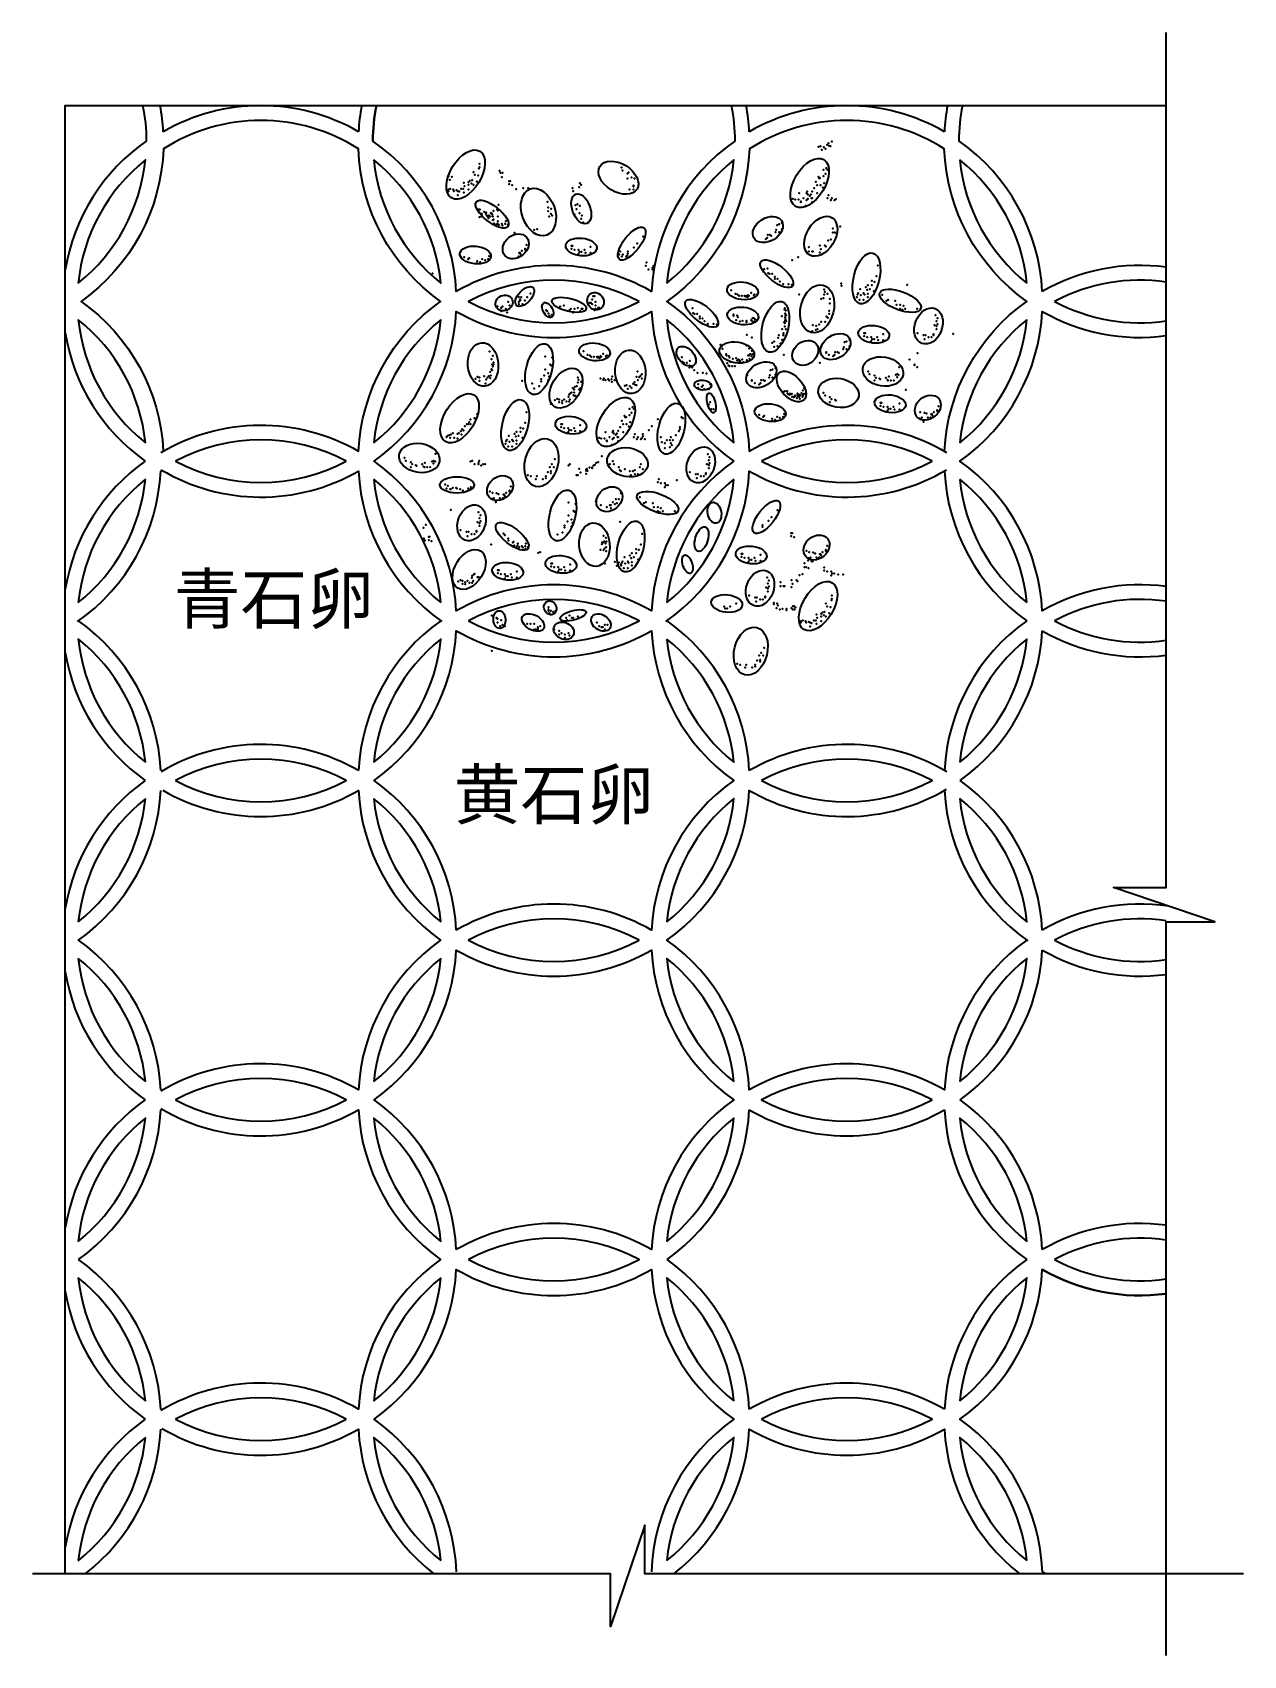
# Model space of a CAD drawing. Extents: x 1250 to 2240, y 1844 to 3171.
import ezdxf

# ---------------------------------------------------------------- set-up
doc = ezdxf.new("R2010")
doc.units = 0
doc.header["$LTSCALE"] = 10
doc.header["$MEASUREMENT"] = 0
for name, color, linetype in [('3', 3, 'CONTINUOUS'), ('4', 4, 'CONTINUOUS'), ('7', 7, 'CONTINUOUS'), ('BH', 3, 'CONTINUOUS'), ('TEXT', 3, 'CONTINUOUS')]:
    doc.layers.add(name, color=color, linetype=linetype)
doc.styles.add('HZ', font='')
doc.styles.get('HZ').set_extended_font_data('仿宋_GB2312')

msp = doc.modelspace()

# ---------------------------------------------------------------- linework, layer by layer
at = {"layer": '3'}
for points in [[(2176.8, 1844.1), (2176.8, 2444), (2216.4, 2444), (2133.7, 2472), (2176.8, 2472), (2176.8, 3170.9)], [(2240, 1910.9), (1750.4, 1910.9), (1750.4, 1950.6), (1722.3, 1867.9), (1722.3, 1910.9), (1249.6, 1910.9)]]:
    msp.add_lwpolyline(points, dxfattribs=at)
at = {"layer": '4'}
msp.add_lwpolyline([(1276.4, 1910.9), (1276.4, 3111.1), (2176.8, 3111.1)], dxfattribs=at)
at = {"layer": '7'}
for points in [[(1339.7, 3111.1, -0.049059), (1342.7, 3082.2, 0.202457), (1276.4, 2976.9, 0.202457)], [(1821, 3111.1, -0.049059), (1824, 3082.2, 0.231586), (1755.8, 2959.2, 0.267231), (1596.2, 2959.2, 0.231586), (1528, 3082.2, -0.049059), (1530.9, 3111.1, 0.049059), (1528, 3082.2)], [(1354.7, 2827.6, -0.270748), (1516.2, 2828.7, -0.229741), (1583.4, 2951.1, -0.233536), (1516.1, 3075.8, 0.292313), (1356.7, 3075.8, -0.233536), (1289.3, 2951.1, -0.229741), (1356.6, 2828.7)], [(1995.4, 2828.7, -0.229741), (2062.7, 2951.1, -0.233536), (1995.3, 3075.8, 0.292313), (1835.9, 3075.8, -0.233536), (1768.5, 2951.1, -0.229741), (1835.8, 2828.7, -0.270748), (1997.2, 2827.6)], [(2176.8, 2718, 0.165886), (2075.4, 2698.1, 0.229741), (2008.1, 2820.5, 0.229741), (2075.4, 2942.9, 0.165886), (2176.8, 2923.1, 0.165886)], [(1354.7, 2813.5, 0.270748), (1516.2, 2812.4, 0.231586), (1584.4, 2689.4, 0.231586)], [(1767.6, 2689.4, 0.231586), (1835.8, 2812.4, 0.270748), (1997.2, 2813.5, 0.270748)], [(1354.5, 2306.5, 0.229741), (1287.2, 2428.9, 0.229741), (1354.5, 2551.3, 0.229741)], [(1356.2, 2551.5, 0.26795), (1516.2, 2551.3, 0.229741), (1583.4, 2428.9, 0.229741), (1516.2, 2306.5, 0.270748), (1354.7, 2305.5)], [(2062.7, 2428.9, 0.229741), (1995.4, 2306.5, 0.267231), (1835.8, 2306.5, 0.229741), (1768.5, 2428.9, 0.229741), (1835.8, 2551.3, 0.270748), (1997.2, 2552.4, 0.270748)], [(1995.4, 2551.3, 0.231586), (2063.6, 2428.3, 0.231586)], [(1354.7, 2291.3, 0.270748), (1516.2, 2290.3, 0.229741), (1583.4, 2167.9, 0.229741), (1516.2, 2045.5, 0.270748), (1354.7, 2044.4)], [(1596.3, 1912.6, 0.233536), (1528.9, 2037.3, 0.229741), (1596.2, 2159.7, 0.267231), (1755.8, 2159.7, 0.229741), (1823.1, 2037.3, 0.233536), (1755.7, 1912.6)], [(2078.2, 1910.9, -0.005505), (2075.5, 1912.6, 0.233536), (2008.1, 2037.3, 0.229741), (2075.4, 2159.7, 0.165886), (2176.8, 2139.9, -0.165886), (2075.4, 2159.7)], [(1355.4, 2029.8, 0.269382), (1516.2, 2029.2, 0.218419), (1577.9, 1910.9)], [(1774, 1910.9, 0.218419), (1835.8, 2029.2, 0.267231), (1995.4, 2029.2, 0.218419), (2057.1, 1910.9)]]:
    msp.add_lwpolyline(points, format="xyb", dxfattribs=at)
for points in [[(1287, 2966, 0.201704), (1341.9, 3066.7, 0.201704)], [(1528.7, 3066.7, 0.201704), (1583.6, 2966, 0.201704)], [(1768.3, 2966, 0.201704), (1823.2, 3066.7, 0.201704)], [(1745.7, 2951.1, 0.250416), (1606.2, 2951.1, 0.250416)], [(1823.1, 2820.5, 0.229741), (1755.8, 2698.1, 0.267231), (1596.2, 2698.1, 0.229741), (1528.9, 2820.5, 0.229741), (1596.2, 2942.9, 0.267231), (1755.8, 2942.9, 0.229741)], [(1606.2, 2690, 0.250416), (1745.7, 2690, 0.250416)], [(1596.2, 2437.1, 0.229741), (1528.9, 2559.5, 0.229741), (1596.2, 2681.9, 0.267231), (1755.8, 2681.9, 0.229741), (1823.1, 2559.5, 0.229741), (1755.8, 2437.1, 0.267231)], [(1528.7, 2574.4, 0.201704), (1583.6, 2675.1, 0.201704)], [(1768.3, 2675.1, 0.201704), (1823.2, 2574.4, 0.201704)], [(2007.9, 2574.4, 0.201704), (2062.8, 2675.1, 0.201704)], [(1366.6, 2559.5, 0.250416), (1506.1, 2559.5, 0.250416)], [(1845.8, 2559.5, 0.250416), (1985.3, 2559.5, 0.250416)], [(1768.3, 2443.8, 0.201704), (1823.2, 2544.6, 0.201704)], [(2007.9, 2544.6, 0.201704), (2062.8, 2443.8, 0.201704)], [(1745.7, 2428.9, 0.250416), (1606.2, 2428.9, 0.250416)], [(1596.2, 2176, 0.229741), (1528.9, 2298.4, 0.229741), (1596.2, 2420.8, 0.267231), (1755.8, 2420.8, 0.229741), (1823.1, 2298.4, 0.229741), (1755.8, 2176, 0.267231)], [(1823.2, 2313.3, 0.201704), (1768.3, 2414, 0.201704)], [(2007.9, 2313.3, 0.201704), (2062.8, 2414, 0.201704)], [(1366.6, 2298.4, 0.250416), (1506.1, 2298.4, 0.250416)], [(1985.3, 2298.4, 0.250416), (1845.8, 2298.4, 0.250416)], [(1287, 2182.7, 0.201704), (1341.9, 2283.5, 0.201704)], [(1583.6, 2182.7, 0.201704), (1528.7, 2283.5, 0.201704)], [(1768.3, 2182.7, 0.201704), (1823.2, 2283.5, 0.201704)], [(2062.8, 2182.7, 0.201704), (2007.9, 2283.5, 0.201704)], [(1606.2, 2167.9, 0.250416), (1745.7, 2167.9, 0.250416)], [(1823.2, 2052.2, 0.201704), (1768.3, 2153, 0.201704)], [(2007.9, 2052.2, 0.201704), (2062.8, 2153, 0.201704)], [(1845.8, 2037.3, 0.250416), (1985.3, 2037.3, 0.250416)], [(1583.6, 1921.7, 0.201704), (1528.7, 2022.4, 0.201704)], [(1768.3, 1921.7, 0.201704), (1823.2, 2022.4, 0.201704)], [(2062.8, 1921.7, 0.201704), (2007.9, 2022.4, 0.201704)]]:
    msp.add_lwpolyline(points, format="xyb", close=True, dxfattribs=at)
for centre, radius, start, end in [((1196.8, 3081.6), 160, 2.9153, 10.6124), ((1436.4, 2951.1), 160, 60.0768, 119.9232), ((1676, 3081.6), 160, 169.3876, 177.0847), ((1676, 3081.6), 160, 169.3876, 177.0847), ((1676, 3081.6), 160, 2.9153, 10.6124), ((1915.6, 2951.1), 160, 60.0768, 119.9232), ((2155.2, 3081.6), 160, 169.3876, 177.0847), ((2155.2, 3081.6), 148, 168.5158, 179.7502), ((1915.6, 2951.1), 160, 2.9153, 55.0716), ((2155.2, 3081.6), 148, 185.7732, 231.3883), ((1915.6, 2951.1), 148, 5.7732, 51.3883), ((2155.2, 2820.5), 160, 82.248, 119.9232), ((2155.2, 2820.5), 148, 81.6151, 118.1174), ((2155.2, 3081.6), 148, 241.8826, 278.3849), ((1434.3, 2951.1), 148, 185.7732, 231.3883), ((1194.7, 2820.5), 148, 5.7732, 51.3883), ((1676, 2820.5), 148, 128.6117, 174.2268), ((1436.4, 2951.1), 148, 308.6117, 354.2268), ((1915.6, 2951.1), 148, 185.7732, 231.3883), ((1676, 2820.5), 148, 5.7732, 51.3883), ((2155.2, 2820.5), 148, 128.6117, 174.2268), ((1915.6, 2951.1), 148, 308.6117, 354.2268), ((1434.3, 2951.1), 160, 189.2907, 234.67), ((1436.4, 2690), 148, 61.8826, 118.1174), ((1915.6, 2690), 148, 61.8826, 118.1174), ((1434.3, 2690), 160, 125.33, 170.7093), ((1436.4, 2951.1), 148, 241.8826, 298.1174), ((1915.6, 2951.1), 148, 241.8826, 298.1174), ((1194.7, 2820.5), 160, 304.9284, 357.0847), ((1434.3, 2690), 148, 128.6117, 174.2268), ((1194.7, 2820.5), 148, 308.6117, 354.2268), ((1676, 2820.5), 148, 185.7732, 231.3883), ((1436.4, 2690), 148, 5.7732, 51.3883), ((1915.6, 2690), 148, 128.6117, 174.2268), ((1676, 2820.5), 148, 308.6117, 354.2268), ((2155.2, 2820.5), 160, 182.9153, 234.67), ((2155.2, 2820.5), 148, 185.7732, 231.3883), ((1915.6, 2690), 148, 5.7732, 51.3883), ((2155.2, 2559.5), 148, 81.6151, 118.1174), ((1194.7, 2559.5), 160, 2.9153, 54.67), ((1676, 2559.5), 160, 125.33, 177.0847), ((1676, 2559.5), 160, 2.9153, 54.67), ((2155.2, 2559.5), 160, 125.33, 177.0847), ((1915.6, 2690), 160, 305.33, 357.0847), ((2155.2, 2820.5), 160, 240.0768, 277.752), ((2155.2, 2820.5), 160, 240.0768, 277.752), ((2155.2, 2820.5), 148, 241.8826, 278.3849), ((1194.7, 2559.5), 148, 5.7732, 51.3883), ((1434.3, 2690), 148, 185.7732, 231.3883), ((1434.3, 2690), 160, 189.2907, 234.67), ((1436.4, 2428.9), 160, 60.0768, 120.6748), ((1915.6, 2428.9), 160, 59.3252, 119.9232), ((1434.3, 2428.9), 160, 125.33, 170.7093), ((1915.6, 2428.9), 160, 2.9153, 54.67), ((1194.7, 2559.5), 148, 308.6117, 354.2268), ((1434.3, 2428.9), 148, 128.6117, 174.2268), ((1436.4, 2428.9), 148, 5.7732, 51.3883), ((1676, 2559.5), 148, 185.7732, 231.3883), ((2155.2, 2298.4), 160, 81.6151, 119.9232), ((2155.2, 2298.4), 148, 81.6151, 118.1174), ((2155.2, 2559.5), 148, 241.8826, 278.3849), ((1915.6, 2428.9), 160, 305.33, 357.0847), ((2155.2, 2559.5), 160, 240.0768, 277.752), ((2155.2, 2559.5), 160, 240.0768, 277.752), ((1434.3, 2428.9), 160, 189.2907, 234.67), ((1194.7, 2298.4), 148, 5.7732, 51.3883), ((1434.3, 2428.9), 148, 185.7732, 231.3883), ((1436.4, 2428.9), 148, 308.6117, 354.2268), ((1676, 2298.4), 148, 128.6117, 174.2268), ((1434.3, 2167.9), 160, 125.33, 170.7093), ((1915.6, 2167.9), 160, 2.9153, 54.67), ((1194.7, 2298.4), 160, 305.33, 357.0847), ((1676, 2298.4), 160, 305.33, 357.0847), ((1915.6, 2428.9), 160, 240.0768, 299.9232), ((2155.2, 2298.4), 160, 182.9153, 234.67), ((2155.2, 2037.3), 160, 82.248, 119.9232), ((2155.2, 2037.3), 148, 81.6151, 118.1174), ((1194.7, 2037.3), 160, 2.9153, 54.67), ((1676, 2037.3), 160, 2.9153, 54.67), ((2155.2, 2037.3), 160, 125.33, 177.0847), ((2155.2, 2298.4), 148, 241.8826, 278.3849), ((1434.3, 2167.9), 148, 185.7732, 231.3883), ((1194.7, 2037.3), 148, 5.7732, 51.3883), ((1676, 2037.3), 148, 128.6117, 174.2268), ((1436.4, 2167.9), 148, 308.6117, 354.2268), ((1434.3, 2167.9), 160, 189.2907, 234.67), ((1915.6, 1906.8), 160, 60.0768, 119.9232), ((1436.4, 1906.8), 148, 61.8826, 118.1174), ((1434.3, 1906.8), 160, 125.33, 170.7093), ((1436.4, 2167.9), 148, 241.8826, 298.1174), ((1434.3, 1906.8), 148, 128.6117, 174.2268), ((1194.7, 2037.3), 148, 308.6117, 354.2268), ((1194.7, 2037.3), 160, 307.8007, 357.0847)]:
    msp.add_arc(centre, radius, start, end, dxfattribs=at)
at = {"layer": 'BH'}
for centre, major_axis, ratio in [((1603.9, 3054.8), (-11.6, -19.1), 0.559613), ((1728.8, 3052.2), (15.2, -9.3), 0.648782), ((1885.2, 3047.9), (-11.6, -19.1), 0.559613), ((1663.4, 3024.1), (6.7, -18.9), 0.673755), ((1698.4, 3026.7), (-4.5, 12), 0.565665), ((1625.5, 3022.4), (12.9, -10.1), 0.408935), ((1739.7, 2998.4), (10.1, 12.9), 0.408935), ((1851, 3009.8), (-11.3, -7.1), 0.707975), ((1894.3, 3004.3), (-9.3, -15.2), 0.648782), ((1644.8, 2996.1), (-8.88, -7.41), 0.79259), ((1698.4, 2995.6), (-12.7, 1.3), 0.565665), ((1611.8, 2989), (-12.7, 1.3), 0.565665), ((1858.3, 2973.7), (12.9, -10.1), 0.408935), ((1931.6, 2969.9), (-5.3, -20.7), 0.48883), ((1652.2, 2955.1), (6.75, 7.23), 0.527067), ((1710.1, 2951.2), (-3.86, 6.26), 0.891139), ((1830.3, 2959.7), (-12.7, 1.3), 0.565665), ((1891.3, 2945), (-4.9, -19.4), 0.673755), ((1959.3, 2951.6), (-16.8, 6.4), 0.419496), ((1635.3, 2949.8), (-6.62, -2.76), 0.874037), ((1671, 2944), (-3.38, 5.78), 0.580162), ((1688.4, 2948.3), (-14, 3.4), 0.370264), ((1796.9, 2941.3), (12.9, -10.1), 0.408935), ((1830.5, 2939.2), (-12.7, 1.3), 0.565665), ((1857.1, 2930.3), (-5.3, -20.7), 0.48883), ((1982.4, 2931), (-5.4, -14.2), 0.731947), ((1881.6, 2909), (-8.88, -7.41), 0.79259), ((1906.3, 2914.1), (-11.3, -7.1), 0.707975), ((1937.6, 2924.2), (-12.7, 1.3), 0.565665), ((1618.1, 2899.5), (1.4, -17.8), 0.696306), ((1663.9, 2895.7), (-5.3, -20.7), 0.48883), ((1709.3, 2909.8), (-12.7, 1.3), 0.565665), ((1738.5, 2893.5), (1.4, -17.8), 0.696306), ((1784.2, 2906.2), (-6.53, 7.02), 0.638813), ((1825.6, 2909.3), (-14.1, 2.3), 0.598384), ((1945.1, 2893.8), (16.5, -2.8), 0.709752), ((1685.9, 2880.2), (-9.3, -15.2), 0.648782), ((1845.7, 2891.1), (-11.3, -7.1), 0.707975), ((1870.2, 2881.5), (-10.1, 11.1), 0.581964), ((1797.8, 2882.7), (-7.03, 0.5), 0.574403), ((1908.8, 2876.3), (16.5, -2.8), 0.709752), ((1598.9, 2855.6), (-11.6, -19.1), 0.559613), ((1644.3, 2850), (-5.3, -20.7), 0.48883), ((1726.6, 2852.5), (-11.6, -19.1), 0.559613), ((1772.1, 2847), (-5.3, -20.7), 0.48883), ((1804.8, 2868.1), (-2.01, 8.02), 0.383503), ((1852.9, 2860.1), (-12.7, 1.3), 0.565665), ((1951, 2867.4), (-12.7, 1.3), 0.565665), ((1981.8, 2864.2), (-8.88, -7.41), 0.79259), ((1689.9, 2849.9), (-12.7, 1.3), 0.565665), ((1665.9, 2819.3), (-4.9, -19.4), 0.673755), ((1566, 2823.1), (16.5, -2.8), 0.709752), ((1736.2, 2819.6), (16.5, -2.8), 0.709752), ((1796.1, 2817.4), (-5.4, -14.2), 0.731947), ((1596.8, 2801.1), (-14.1, 0), 0.471111), ((1632, 2798.5), (-8.88, -7.41), 0.79259), ((1721.4, 2789.4), (-8.88, -7.41), 0.79259), ((1608.7, 2770.1), (-5.4, -14.2), 0.731947), ((1683, 2776.1), (-5.3, -20.7), 0.48883), ((1760.9, 2786.3), (-16.8, 6.4), 0.419496), ((1807.3, 2778.3), (-1.51, 8.53), 0.639823), ((1849.8, 2774.8), (10.1, 12.9), 0.408935), ((1641.9, 2759), (12.9, -10.1), 0.408935), ((1709.2, 2752.2), (1.4, -17.8), 0.696306), ((1738.8, 2750.7), (-5.3, -20.7), 0.48883), ((1796.8, 2756.8), (3, 10), 0.48837), ((1890.8, 2749.9), (-8.88, -7.41), 0.79259), ((1606.7, 2731.9), (-9.3, -15.2), 0.648782), ((1837.4, 2743.8), (-12.7, 1.3), 0.565665), ((1638.2, 2730.4), (-12.7, 1.3), 0.565665), ((1681.8, 2736.1), (-12.7, 1.3), 0.565665), ((1785.2, 2736.2), (-2.51, 7.52), 0.481696), ((1844.6, 2716.6), (-5.4, -14.2), 0.731947), ((1892.1, 2702), (-11.6, -19.1), 0.559613), ((1673, 2700.6), (-2.41, 5.3), 0.852142), ((1817.4, 2704.1), (-12.7, 1.3), 0.565665), ((1631.5, 2691), (-0.48, 7.23), 0.685506), ((1659, 2688.6), (-8.68, 4.82), 0.614402), ((1691.8, 2694.4), (-10.6, -2.9), 0.350853), ((1714.5, 2688.6), (-7.24, 4.82), 0.721386), ((1684.1, 2681.8), (-7.72, 3.86), 0.782817), ((1837, 2665.2), (-4.9, -19.4), 0.673755)]:
    msp.add_ellipse(centre, major_axis=major_axis, ratio=ratio, dxfattribs=at)
for p in [(1899.5, 3079.2), (1900.5, 3080.4), (1903.3, 3081.9), (1892.5, 3077.4), (1894, 3077.9), (1895, 3074.9), (1896.7, 3077.1), (1898, 3075.9), (1901, 3078.2), (1902.3, 3077.9), (1589.8, 3053.6), (1592.6, 3052.9), (1610.2, 3056.8), (1611.3, 3054.6), (1614, 3054.1), (1614.6, 3059.6), (1615.2, 3063.5), (1615.2, 3060.7), (1631.5, 3057.9), (1632.3, 3056.2), (1633.5, 3052.6), (1633.9, 3056.2), (1731.3, 3060.5), (1732.1, 3058), (1736.2, 3055.6), (1737, 3056.4), (1739.5, 3052.3), (1892.4, 3052.9), (1893, 3051.8), (1893.5, 3051.8), (1896.4, 3058.7), (1896.4, 3053.5), (1898.2, 3055.3), (1898.8, 3059.9), (1899.9, 3058.7), (1589.7, 3042.5), (1589.7, 3041.3), (1590.8, 3050.6), (1591.3, 3043), (1593.6, 3042.5), (1594.1, 3041.3), (1596.3, 3041.9), (1597.4, 3041.3), (1598.5, 3040.8), (1600.2, 3043), (1601.9, 3043), (1602.4, 3048), (1602.4, 3040.2), (1603, 3045.2), (1606.3, 3048.5), (1606.3, 3046.3), (1606.3, 3042.5), (1607.4, 3049.6), (1608.5, 3047.4), (1609.1, 3050.2), (1610.2, 3046.3), (1612.9, 3049.1), (1639.4, 3049.4), (1639.4, 3047), (1640.3, 3049.4), (1641.9, 3046.2), (1645.2, 3042.9), (1650.9, 3043.7), (1655, 3043.7), (1691.1, 3043.7), (1691.8, 3041.3), (1696.6, 3044.4), (1697.3, 3047.8), (1698.2, 3046.5), (1736.2, 3051.5), (1737.8, 3042.5), (1741.1, 3045.8), (1741.1, 3045), (1741.1, 3042.5), (1741.9, 3051.5), (1876.7, 3039.6), (1882.5, 3039.6), (1883.1, 3040.8), (1883.7, 3038.5), (1886, 3038.5), (1887.2, 3040.8), (1888.9, 3043.7), (1890.1, 3048.9), (1891.2, 3046), (1891.2, 3039.6), (1894.1, 3046), (1895.9, 3044.3), (1897, 3047.7), (1597.4, 3038), (1613.4, 3026.1), (1614.7, 3026.1), (1615.5, 3026.1), (1629.5, 3026.6), (1629.5, 3026.1), (1630.2, 3025.3), (1630.6, 3029.9), (1670.9, 3032.5), (1671.2, 3027.8), (1673.9, 3026.7), (1693.7, 3029.8), (1694.4, 3026.5), (1695.3, 3030.7), (1697.2, 3029.2), (1871.5, 3035), (1873.2, 3034.4), (1876.1, 3034.4), (1877.9, 3032.7), (1877.9, 3032.1), (1880.2, 3035.6), (1881.9, 3029.2), (1882.5, 3033.8), (1883.7, 3035), (1885.4, 3037.3), (1886.6, 3035.6), (1887.2, 3035.6), (1887.2, 3032.1), (1899.9, 3035.5), (1900.7, 3037.9), (1902.4, 3033.8), (1903.2, 3035.5), (1905.6, 3033.8), (1906.5, 3034.6), (1614.7, 3023.7), (1615.1, 3020), (1616.7, 3020.5), (1617.2, 3022.8), (1618.9, 3024.4), (1620.4, 3022.8), (1620.6, 3023.9), (1621.2, 3021.2), (1621.7, 3020.5), (1622.3, 3020.8), (1622.5, 3019), (1622.9, 3021.2), (1623.9, 3020.5), (1624.5, 3023.3), (1625, 3023.3), (1625.3, 3022.8), (1625.6, 3022.2), (1626.1, 3020.4), (1626.1, 3017.5), (1626.6, 3018), (1626.7, 3025), (1627.1, 3014.9), (1629.1, 3013.9), (1629.8, 3014.9), (1630.1, 3016.7), (1630.2, 3020.4), (1631.1, 3013.7), (1633.4, 3014.4), (1634.1, 3013.2), (1636.2, 3014.4), (1636.7, 3016.7), (1638.4, 3013.7), (1671.2, 3024.8), (1672.1, 3020.5), (1673.6, 3022.6), (1674.6, 3021.2), (1692.9, 3022.1), (1696.9, 3023.2), (1698.4, 3018.5), (1698.8, 3021.4), (1699.9, 3015.6), (1858.5, 3013.5), (1860.2, 3014.1), (1862.5, 3015.3), (1907.4, 3013), (1910, 3012.4), (1643.8, 3007.1), (1659.8, 3009.5), (1662.3, 3010.1), (1748.9, 3004.1), (1849.2, 3001.9), (1850.4, 3003.1), (1850.9, 3005.4), (1852.7, 3005.4), (1853.8, 3004.8), (1857.3, 3007.7), (1857.9, 3009.5), (1860.2, 3007.7), (1862.5, 3010.1), (1900.2, 3001), (1902.6, 3001.8), (1904.2, 3010.8), (1904.2, 3007.5), (1905.7, 3007.5), (1907.5, 3006.7), (1602.7, 2987.3), (1605.9, 2985.7), (1606.8, 2986.5), (1617.4, 2985.7), (1622.3, 2985.7), (1623.1, 2988.1), (1647, 2987.9), (1647.5, 2990.7), (1648.1, 2990.7), (1648.6, 2989.6), (1649.8, 2992.3), (1652.5, 2994), (1652.5, 2993.4), (1653.6, 2997.3), (1690.4, 2996.5), (1690.4, 2994), (1691.2, 2996.5), (1692.9, 2993.2), (1696.1, 2993.2), (1696.1, 2989.9), (1696.9, 2991.6), (1698.6, 2991.6), (1701, 2993.2), (1701.8, 2990.7), (1705.9, 2995.6), (1705.9, 2990.7), (1729.3, 2989.4), (1730.1, 2991.9), (1731.7, 2987.8), (1732.5, 2989.4), (1735, 2987.8), (1735.8, 2988.6), (1736.6, 2991.9), (1736.6, 2990.2), (1738.3, 2987.8), (1741.5, 2995.1), (1744, 2998.4), (1875.8, 2987.2), (1884.6, 2995.3), (1884.6, 2992), (1887.1, 2992), (1887.9, 2992), (1893.6, 2996.9), (1893.6, 2991.2), (1894.4, 2993.7), (1897.7, 2996.9), (1898.5, 2996.1), (1576.7, 2973.8), (1613.3, 2984.1), (1613.3, 2982.4), (1615.7, 2983.2), (1615.7, 2983.2), (1619.8, 2984.9), (1751.1, 2980.2), (1751.7, 2982.8), (1753.4, 2977.1), (1756.6, 2977.1), (1756.7, 2978.6), (1757.4, 2980.3), (1848, 2977.4), (1850.7, 2977.9), (1851.3, 2974.1), (1852.4, 2973.5), (1854.6, 2973.5), (1870.9, 2984.8), (1941, 2980.5), (1821, 2960.3), (1856.8, 2971.3), (1856.8, 2969.6), (1859, 2969.6), (1860.7, 2967.4), (1863.5, 2965.2), (1867.9, 2965.2), (1870.7, 2964.7), (1897, 2960.7), (1897.6, 2958.9), (1910.9, 2965.7), (1911.1, 2963.9), (1926.6, 2961.1), (1931, 2962.8), (1932.1, 2960.6), (1932.7, 2964.4), (1934.3, 2961.1), (1936, 2967.8), (1936, 2964.4), (1937.6, 2959.5), (1938.2, 2967.2), (1939.9, 2971.6), (1965, 2964.6), (1630, 2946.9), (1632.9, 2945.9), (1633.9, 2946.9), (1638.7, 2950.7), (1639.7, 2947.8), (1647.4, 2954.6), (1647.4, 2950.7), (1647.4, 2948.8), (1648.4, 2952.7), (1648.4, 2951.7), (1649.3, 2954.6), (1650.3, 2948.8), (1652.2, 2951.7), (1654.2, 2954.6), (1657, 2957.5), (1681.2, 2946.9), (1684.1, 2947.8), (1695.6, 2945.9), (1703.4, 2949.8), (1705.3, 2949.8), (1706.3, 2949.8), (1707.2, 2952.7), (1707.2, 2948.8), (1708.2, 2955.5), (1709.2, 2955.5), (1710.1, 2950.7), (1710.1, 2947.8), (1712.1, 2945.9), (1713, 2945.9), (1824.5, 2957.4), (1826.2, 2956.8), (1827.4, 2955.7), (1829.7, 2955.7), (1832, 2955.7), (1832.6, 2955.1), (1833.2, 2955.7), (1834.4, 2954.5), (1834.9, 2956.3), (1835.5, 2955.7), (1837.3, 2958), (1839.6, 2956.3), (1840.2, 2956.8), (1864.9, 2945.6), (1876.5, 2956.7), (1894.7, 2953.1), (1896.5, 2953.7), (1897, 2956.6), (1899.9, 2957.2), (1901.7, 2953.2), (1901.7, 2949.3), (1923.8, 2954.5), (1924.4, 2956.7), (1924.9, 2957.8), (1926, 2952.3), (1927.1, 2956.1), (1929.3, 2957.8), (1929.3, 2952.3), (1929.9, 2956.7), (1932.7, 2957.2), (1932.7, 2954.5), (1944.6, 2956.4), (1947.9, 2951.5), (1949.5, 2952.3), (1955.2, 2951.5), (1956.1, 2948.3), (1959.3, 2948.3), (1961.8, 2947.5), (1632.9, 2943), (1636.8, 2944.9), (1637.7, 2942.1), (1668.6, 2941.1), (1669.6, 2944), (1670.6, 2943), (1671.5, 2941.1), (1672.5, 2939.2), (1674.4, 2940.1), (1674.4, 2940.1), (1688.9, 2944), (1689.9, 2944.9), (1691.8, 2942.1), (1692.8, 2944.9), (1697.6, 2943), (1698.5, 2944.9), (1699.5, 2944.9), (1702.4, 2944.9), (1709.2, 2944), (1710.1, 2944.9), (1789.3, 2945.5), (1789.8, 2941.6), (1790.9, 2941), (1793.1, 2941), (1795.4, 2938.8), (1795.4, 2937.2), (1797.6, 2937.2), (1799.2, 2934.9), (1802, 2932.7), (1806.4, 2932.7), (1823, 2940.3), (1823, 2939.2), (1825.2, 2935.8), (1825.8, 2939.7), (1826.3, 2938.1), (1828, 2934.7), (1830.2, 2935.3), (1833.5, 2935.3), (1833.5, 2934.2), (1837.4, 2935.8), (1838.5, 2937.5), (1838.5, 2934.7), (1839.6, 2937.5), (1840.2, 2934.7), (1840.7, 2936.4), (1862.5, 2939), (1864.3, 2934.1), (1864.7, 2944.5), (1864.9, 2933.3), (1865.2, 2941.2), (1865.2, 2937.9), (1865.2, 2935.5), (1865.4, 2939.9), (1865.4, 2939.2), (1865.4, 2936.6), (1865.8, 2943.6), (1866, 2939.9), (1866, 2934.8), (1894.5, 2934.4), (1897.8, 2934.4), (1898.9, 2938.8), (1900, 2937.7), (1901.2, 2943.3), (1901.2, 2941), (1959.3, 2945), (1961, 2944.2), (1963.4, 2945), (1973.2, 2945), (1988.2, 2939.8), (1989, 2934.9), (1989.8, 2937.3), (1989.8, 2932.4), (1809.2, 2932.2), (1833.9, 2923.8), (1837.8, 2921.6), (1859.5, 2921.2), (1860, 2923.4), (1862.8, 2928.4), (1862.8, 2919.6), (1863.4, 2923.4), (1863.9, 2925.1), (1863.9, 2923.4), (1864.9, 2930.6), (1865.6, 2928.4), (1887.3, 2926.7), (1887.9, 2931.6), (1890.1, 2927.8), (1890.6, 2931.1), (1891.7, 2928.3), (1892.9, 2932.2), (1917.8, 2919.6), (1929.7, 2925.1), (1929.7, 2922.6), (1930.5, 2925.1), (1932.1, 2921.8), (1935.4, 2921.8), (1936.2, 2920.2), (1937.8, 2920.2), (1940.3, 2921.8), (1941.1, 2919.4), (1945.2, 2924.3), (1945.2, 2919.4), (1973.5, 2925.1), (1978.4, 2923.4), (1979.2, 2920.2), (1980, 2923.4), (1982.4, 2921.8), (1984.9, 2921.8), (1986.5, 2924.3), (1986.5, 2923.4), (1987.3, 2931.6), (1989, 2930.8), (1989, 2928.3), (2002.4, 2924.6), (1623.4, 2910), (1626.2, 2906.7), (1668.9, 2906.1), (1700.1, 2910.4), (1703.6, 2907.5), (1705.3, 2906.9), (1714, 2906.3), (1716.3, 2908.1), (1718.6, 2906.3), (1719.2, 2906.9), (1812.3, 2915.7), (1813.4, 2914.6), (1814, 2912.4), (1816.8, 2908), (1817.3, 2906.9), (1819, 2906.3), (1833.5, 2915), (1834.8, 2906.9), (1835.5, 2906.9), (1835.8, 2912.5), (1836, 2907.7), (1836.8, 2907.9), (1837.5, 2906.2), (1837.8, 2910.7), (1838.3, 2907.9), (1854.5, 2917.3), (1856.2, 2918.4), (1856.2, 2914), (1858.9, 2914.6), (1861.2, 2916.8), (1864, 2907.3), (1894.5, 2913.8), (1898.6, 2909.7), (1898.6, 2909.1), (1900.9, 2907.4), (1904.4, 2906.2), (1905.6, 2907.4), (1906.1, 2909.7), (1907.9, 2909.7), (1909.1, 2909.1), (1912.5, 2912), (1913.1, 2913.8), (1913.7, 2917.8), (1915.4, 2918.4), (1915.4, 2912), (1917.8, 2914.4), (1935.4, 2918.5), (1973.3, 2908.7), (1623.9, 2893.4), (1625.1, 2903.9), (1625.1, 2895.6), (1625.6, 2899.5), (1625.6, 2895), (1626.2, 2897.8), (1626.7, 2901.1), (1626.7, 2899.5), (1668.9, 2895.5), (1673, 2899.6), (1673.8, 2898.8), (1674.6, 2905.3), (1706.5, 2905.7), (1708.8, 2905.7), (1711.1, 2905.7), (1711.7, 2905.2), (1712.3, 2905.7), (1713.4, 2904.6), (1714.6, 2905.7), (1744.5, 2893.9), (1780.7, 2905.4), (1781.3, 2901.6), (1782.4, 2901), (1784.6, 2901), (1786.8, 2898.8), (1786.8, 2897.1), (1787.3, 2902.5), (1789, 2897.1), (1790.7, 2894.9), (1793.5, 2892.7), (1797.9, 2892.7), (1817.7, 2900.6), (1818.9, 2898.8), (1819.5, 2905.2), (1819.5, 2898.2), (1820.1, 2901.7), (1821.8, 2898.2), (1822.3, 2904.1), (1824.1, 2898.2), (1825.1, 2904.7), (1825.9, 2902.9), (1826.2, 2903), (1827, 2903.5), (1827, 2901.1), (1828.2, 2902.9), (1828.4, 2901.9), (1830.1, 2903.6), (1831.2, 2901.4), (1833.9, 2903), (1836.1, 2904.1), (1853.1, 2894.8), (1854.9, 2895.3), (1857.2, 2896.5), (1893.5, 2900.9), (1933, 2893.9), (1958.5, 2897.4), (1966.7, 2903.7), (1970.8, 2899.6), (1970.8, 2899), (1973.1, 2897.3), (1611.8, 2887.9), (1613.4, 2889.5), (1615.1, 2889), (1615.1, 2886.2), (1619, 2890.1), (1620.1, 2884), (1620.6, 2887.3), (1621.7, 2889), (1622.8, 2890.1), (1623.9, 2888.4), (1624.5, 2890.6), (1650, 2886.1), (1658.3, 2884.1), (1659.9, 2880), (1664, 2881.7), (1665.6, 2887.4), (1665.6, 2885.7), (1668.1, 2890.6), (1671.4, 2892.3), (1671.4, 2886.6), (1672.2, 2889.8), (1691.4, 2880.2), (1693.2, 2881.3), (1694.9, 2881.9), (1695.5, 2888.9), (1695.5, 2884.8), (1696.1, 2887.1), (1697.8, 2880.2), (1698.4, 2885.4), (1714.1, 2888.1), (1716.2, 2887.1), (1716.9, 2888.1), (1718.2, 2886.8), (1720.5, 2887.6), (1721.2, 2886.3), (1723.2, 2887.6), (1723.5, 2885.3), (1723.8, 2889.8), (1725.5, 2886.8), (1730.8, 2880.2), (1733.9, 2882), (1735.4, 2882.5), (1736.4, 2879.5), (1738.2, 2881.8), (1739.4, 2880.5), (1740.9, 2883.8), (1742, 2885), (1742.5, 2882.8), (1743.5, 2889.3), (1743.7, 2882.5), (1744.7, 2886.6), (1745.8, 2889.1), (1746.8, 2890.3), (1748, 2891.6), (1748, 2888.1), (1794.1, 2883.3), (1794.1, 2880.4), (1797, 2881.3), (1797.9, 2882.3), (1798.9, 2879.4), (1800.7, 2892.2), (1802.8, 2879.4), (1803.7, 2883.3), (1834, 2890.7), (1838, 2886.7), (1838, 2886.1), (1840.4, 2884.3), (1843.8, 2883.2), (1845, 2884.3), (1845.6, 2886.7), (1847.3, 2886.7), (1848.5, 2886.1), (1852, 2889), (1852.6, 2890.7), (1854.9, 2889), (1857.2, 2891.3), (1880.6, 2880.1), (1934.1, 2891.6), (1938.2, 2890.4), (1938.2, 2886.4), (1939.4, 2888.7), (1939.4, 2888.7), (1942.3, 2888.1), (1942.9, 2887.5), (1947.5, 2888.7), (1948.7, 2886.9), (1949.2, 2886.4), (1949.8, 2889.8), (1951.6, 2886.4), (1953.9, 2886.4), (1955.6, 2891), (1956.8, 2891.6), (1956.8, 2889.2), (1957.9, 2891), (1673.4, 2867.4), (1676.9, 2870.3), (1678.7, 2871.5), (1680.4, 2870.9), (1680.4, 2868.6), (1682.7, 2869.7), (1682.7, 2868), (1684.5, 2870.9), (1686.2, 2869.2), (1687.9, 2873.2), (1688.5, 2875), (1688.5, 2869.2), (1689.1, 2870.9), (1689.7, 2876.1), (1690.3, 2876.7), (1692, 2874.4), (1692.6, 2879), (1692.6, 2876.7), (1692.6, 2873.8), (1693.7, 2873.8), (1696.7, 2879), (1802.8, 2866.9), (1803.7, 2868.8), (1864.2, 2877.3), (1865, 2877.8), (1866.5, 2877.8), (1866.7, 2877.6), (1867, 2875.8), (1867.5, 2875.3), (1868.8, 2875.6), (1868.8, 2874.6), (1869.3, 2875.6), (1869.8, 2875.3), (1870.5, 2875.6), (1870.8, 2873), (1872.3, 2872.8), (1872.8, 2873.3), (1873.1, 2874.3), (1873.1, 2873.3), (1874.8, 2872), (1875.1, 2875.8), (1875.1, 2874.8), (1875.3, 2873.8), (1876.3, 2873), (1876.6, 2874.8), (1876.9, 2874.8), (1877.1, 2871.5), (1877.4, 2874.1), (1878.4, 2876.1), (1878.4, 2875.8), (1879.4, 2873), (1879.6, 2878.3), (1879.6, 2874.3), (1879.9, 2874.8), (1880.4, 2875.6), (1881.4, 2875.6), (1896.6, 2876.4), (1897.8, 2874.1), (1901.8, 2872.9), (1901.8, 2868.8), (1903, 2871.2), (1903, 2871.2), (1905.9, 2870.6), (1906.5, 2870), (1943.1, 2868.3), (1943.9, 2868.3), (1958.6, 2867.5), (1963.7, 2878.8), (1607.7, 2854.5), (1611, 2855.6), (1613.2, 2858.9), (1653.6, 2860.6), (1731.5, 2853.5), (1733.8, 2857.6), (1734.4, 2856.4), (1735, 2856.4), (1737.9, 2863.4), (1737.9, 2858.1), (1739.6, 2859.9), (1740.2, 2864.5), (1741.3, 2863.4), (1760.9, 2854.8), (1780.5, 2856.4), (1781.4, 2855.6), (1804.7, 2863), (1806.6, 2863), (1843.8, 2858.4), (1847.1, 2856.8), (1847.9, 2857.6), (1854.4, 2855.1), (1854.4, 2853.5), (1856.9, 2854.3), (1856.9, 2854.3), (1858.5, 2856.8), (1860.9, 2856), (1863.4, 2856.8), (1864.2, 2859.2), (1943.1, 2865.8), (1945.5, 2865), (1948.8, 2865), (1948.8, 2861.8), (1949.6, 2863.4), (1951.2, 2863.4), (1953.7, 2865), (1954.5, 2862.6), (1958.6, 2862.6), (1975.1, 2855.5), (1975.6, 2860.5), (1976.8, 2856.1), (1978.4, 2852.7), (1979, 2859.9), (1980.6, 2859.4), (1981.7, 2856.1), (1984, 2856.1), (1984.5, 2858.8), (1985.1, 2858.8), (1985.6, 2857.7), (1986.7, 2860.5), (1989.5, 2862.1), (1989.5, 2861.6), (1990.6, 2865.5), (1588.3, 2840.1), (1588.9, 2841.2), (1590.5, 2841.8), (1591.1, 2839.6), (1591.6, 2842.3), (1593.3, 2843.4), (1594.4, 2839.6), (1597.2, 2842.9), (1598.3, 2843.4), (1599.9, 2845.1), (1600.5, 2842.3), (1601, 2846.7), (1602.1, 2845.6), (1603.3, 2849), (1604.9, 2850.6), (1606, 2850.6), (1606.6, 2852.3), (1607.7, 2850.6), (1639.2, 2841.2), (1643.7, 2842.9), (1644.8, 2840.7), (1645.3, 2844.5), (1647, 2841.2), (1648.7, 2847.8), (1648.7, 2844.5), (1650.3, 2839.6), (1650.9, 2847.3), (1652.5, 2851.7), (1682, 2850.7), (1682, 2848.3), (1682.8, 2850.7), (1684.4, 2847.5), (1687.7, 2847.5), (1687.7, 2844.2), (1688.5, 2845.9), (1690.2, 2845.9), (1692.6, 2847.5), (1693.4, 2845), (1697.5, 2849.9), (1697.5, 2845), (1712.9, 2839.6), (1718.1, 2844.2), (1721.6, 2840.2), (1723.9, 2844.2), (1724.5, 2845.4), (1725.1, 2843.1), (1725.1, 2839.6), (1726.8, 2841.9), (1727.4, 2843.1), (1728, 2840.2), (1728.6, 2845.4), (1728.6, 2840.2), (1730.3, 2848.3), (1732.6, 2850.6), (1732.6, 2844.2), (1735.5, 2850.6), (1737.3, 2848.9), (1738.4, 2852.3), (1741.3, 2840.1), (1742.2, 2842.5), (1744.6, 2840.1), (1748.7, 2842.5), (1748.7, 2840.9), (1753.6, 2845.8), (1756, 2849), (1763.4, 2840.1), (1771.6, 2840.1), (1775.6, 2841.7), (1778.1, 2845), (1778.9, 2848.2), (1778.9, 2846.6), (1579.3, 2826.6), (1597.2, 2839), (1636.5, 2834.6), (1637, 2836.8), (1637.6, 2837.9), (1638.7, 2832.4), (1639.8, 2836.2), (1642, 2837.9), (1642, 2832.4), (1642.6, 2836.8), (1645.3, 2837.3), (1645.3, 2834.6), (1714.6, 2839), (1717.5, 2839), (1719.3, 2837.3), (1719.3, 2836.7), (1723.3, 2833.8), (1723.9, 2838.4), (1728.6, 2836.7), (1743.8, 2838.4), (1747.1, 2838.4), (1747.9, 2839.3), (1750.3, 2838.4), (1764.2, 2836), (1766.7, 2835.2), (1766.7, 2831.1), (1768.3, 2837.6), (1770.7, 2837.6), (1770.7, 2831.9), (1771.6, 2835.2), (1772.4, 2833.5), (1773.2, 2837.6), (1801.8, 2826.2), (1553.8, 2823.1), (1555, 2820.8), (1559, 2819.6), (1559, 2815.6), (1560.2, 2817.9), (1560.2, 2817.9), (1563.1, 2817.3), (1563.7, 2816.7), (1568.3, 2817.9), (1569.5, 2816.2), (1570.1, 2815.6), (1570.6, 2819.1), (1572.4, 2815.6), (1574.7, 2815.6), (1576.4, 2820.2), (1577.6, 2820.8), (1577.6, 2818.5), (1578.8, 2820.2), (1607.7, 2820.2), (1609.3, 2820.7), (1611, 2818), (1614.3, 2819.1), (1614.3, 2818), (1614.9, 2820.7), (1616.5, 2816.9), (1618.2, 2818), (1619.9, 2818), (1672.7, 2815.6), (1674.4, 2818), (1676, 2815.6), (1676.8, 2822.1), (1688, 2816.9), (1689.1, 2818), (1696.8, 2814.1), (1702.4, 2813.6), (1702.9, 2814.1), (1705.1, 2815.2), (1707.4, 2815.2), (1707.4, 2814.7), (1708.5, 2816.9), (1709.6, 2817.4), (1710.7, 2819.1), (1712.3, 2819.6), (1715.1, 2824.6), (1721.7, 2818), (1724.2, 2820.5), (1725, 2818), (1729.1, 2815.6), (1729.9, 2813.1), (1734, 2814), (1742.2, 2813.1), (1746.2, 2815.6), (1747.1, 2818), (1748.7, 2814), (1801, 2818), (1802.6, 2821.3), (1802.6, 2817.2), (1802.6, 2814.8), (1803.4, 2823.8), (1803.4, 2818.9), (1587.2, 2801.4), (1589.4, 2800.3), (1640.8, 2799.7), (1654.8, 2809.1), (1657.2, 2808.3), (1661.3, 2805.8), (1662.1, 2808.3), (1667, 2805.8), (1669.5, 2808.3), (1669.5, 2806.6), (1671.1, 2811.5), (1673.5, 2812.3), (1673.5, 2810.7), (1694.6, 2809.1), (1695.7, 2809.1), (1697.9, 2811.3), (1702.4, 2812.5), (1702.4, 2810.2), (1703.5, 2812.5), (1730.7, 2812.3), (1738.1, 2812.3), (1738.9, 2809.1), (1740.5, 2812.3), (1742.2, 2809.9), (1744.6, 2809.9), (1760.9, 2803.4), (1761.8, 2805.8), (1763.4, 2802.5), (1766.7, 2802.5), (1767.5, 2800.9), (1769.1, 2800.9), (1776.5, 2805), (1787.1, 2811.5), (1792, 2809.9), (1792.8, 2806.6), (1793.6, 2809.9), (1796.1, 2808.3), (1798.5, 2808.3), (1800.2, 2810.7), (1800.2, 2809.9), (1588.3, 2798.1), (1591.1, 2797.5), (1591.6, 2797.5), (1593.3, 2798.6), (1596.1, 2798.6), (1596.6, 2798.1), (1599.4, 2797.5), (1601.6, 2796.4), (1604.9, 2795.9), (1606, 2798.1), (1606, 2798.1), (1608.2, 2799.2), (1608.2, 2798.1), (1623.6, 2795.8), (1625.3, 2789.8), (1625.8, 2794.7), (1627, 2790.3), (1628.6, 2787), (1629.2, 2794.2), (1630.8, 2793.6), (1631.9, 2790.3), (1634.2, 2790.3), (1634.7, 2793.1), (1635.3, 2793.1), (1635.8, 2792), (1636.9, 2794.7), (1639.7, 2796.4), (1639.7, 2795.8), (1688, 2786.6), (1710.3, 2787.9), (1724.2, 2787), (1726.6, 2789.5), (1729.1, 2789.5), (1730.7, 2794.4), (1746.2, 2791.1), (1751.1, 2787), (1766.7, 2799.3), (1591.8, 2780.6), (1614.4, 2778.9), (1615.2, 2774), (1616.1, 2776.4), (1688, 2776), (1692.1, 2780), (1692.9, 2779.2), (1693.7, 2785.7), (1714.4, 2784.6), (1719.3, 2783), (1721.7, 2784.6), (1722.6, 2784.6), (1722.6, 2782.1), (1725.8, 2785.4), (1727.5, 2786.2), (1749.5, 2786.2), (1756.9, 2786.2), (1757.7, 2783), (1760.9, 2783), (1760.9, 2779.7), (1762.6, 2778.9), (1763.4, 2782.1), (1765, 2779.7), (1774.8, 2779.7), (1854.1, 2774.8), (1859, 2780.5), (1569.3, 2766), (1571.4, 2768.4), (1599.7, 2764.2), (1604.6, 2762.6), (1606.3, 2762.6), (1608.7, 2760.9), (1611.2, 2760.9), (1612.8, 2763.4), (1612.8, 2762.6), (1613.6, 2770.7), (1615.2, 2769.9), (1615.2, 2767.5), (1616.1, 2771.5), (1634.9, 2761.4), (1635.9, 2759.9), (1679, 2760.5), (1683.1, 2762.1), (1684.7, 2767.8), (1684.7, 2766.2), (1687.2, 2771.1), (1690.5, 2772.7), (1690.5, 2767), (1691.3, 2770.2), (1730.3, 2770.9), (1748.1, 2761.2), (1846.7, 2768.3), (1846.7, 2766.7), (1848.4, 2764.2), (1851.6, 2771.6), (1870, 2761.7), (1870.8, 2761.7), (1569.6, 2757.2), (1570.6, 2755.7), (1573.6, 2758.5), (1573.6, 2756), (1574.4, 2758.5), (1576, 2755.2), (1605.4, 2759.3), (1624.8, 2752.3), (1638.7, 2757.3), (1638.9, 2755.6), (1642.4, 2754.1), (1643, 2754.6), (1643.5, 2751.5), (1645.5, 2750.5), (1646.2, 2751.5), (1646.5, 2753.3), (1647.5, 2750.3), (1649.8, 2751), (1650.5, 2749.8), (1652.6, 2751), (1652.8, 2748.8), (1653.1, 2753.3), (1654.8, 2750.3), (1714.2, 2748.1), (1715.2, 2752.6), (1715.4, 2753.9), (1716.2, 2753.9), (1716.5, 2759.4), (1716.5, 2747.8), (1716.7, 2754.6), (1717.5, 2754.9), (1717.5, 2749.1), (1718.2, 2753.1), (1718.5, 2757.7), (1718.7, 2750.3), (1718.7, 2746.8), (1719, 2754.9), (1743.2, 2748.5), (1745.4, 2747.9), (1747, 2752.4), (1870, 2759.2), (1872.5, 2758.4), (1882.5, 2747.3), (1898.5, 2747.9), (1898.5, 2747.3), (1899.6, 2751.2), (1663.2, 2745.5), (1664.7, 2746), (1673.9, 2736.9), (1673.9, 2734.5), (1674.7, 2736.9), (1676.3, 2733.7), (1679.6, 2733.7), (1684.5, 2733.7), (1689.4, 2736.1), (1717.7, 2736.9), (1725.8, 2738.2), (1727.5, 2734.9), (1729.1, 2737.7), (1730.8, 2736), (1731, 2735.2), (1731.5, 2737.4), (1732.1, 2738.5), (1733.7, 2741.9), (1734.3, 2736.9), (1736.5, 2738.5), (1737.1, 2737.4), (1738.2, 2743.5), (1739.3, 2741.3), (1739.8, 2745.2), (1739.8, 2738), (1739.8, 2735.2), (1741.5, 2741.9), (1743.2, 2745.2), (1744.8, 2740.2), (1829.5, 2744.6), (1829.5, 2742.2), (1830.3, 2744.6), (1831.9, 2741.4), (1835.2, 2741.4), (1835.2, 2738.1), (1836, 2739.7), (1837.7, 2739.7), (1840.1, 2741.4), (1840.9, 2738.9), (1845, 2743.8), (1845, 2738.9), (1880.9, 2737.2), (1880.9, 2733.9), (1882.4, 2733.9), (1884, 2739.4), (1884.1, 2741.2), (1884.7, 2746.2), (1885.8, 2741.8), (1886.6, 2738.8), (1887.5, 2738.5), (1888, 2745.7), (1889.7, 2745.1), (1890.8, 2741.8), (1893, 2741.8), (1893.6, 2744.5), (1894.1, 2744.5), (1894.7, 2743.4), (1895.8, 2746.2), (1897, 2733.5), (1597.7, 2722.1), (1599.5, 2723.2), (1601.2, 2722.7), (1601.2, 2720.3), (1603.5, 2721.5), (1605.3, 2722.7), (1607, 2720.9), (1608.8, 2725), (1609.3, 2726.7), (1609.3, 2720.9), (1609.9, 2722.7), (1610.5, 2727.9), (1611.1, 2728.5), (1613.4, 2725.6), (1614.6, 2725.6), (1630.3, 2731.3), (1630.3, 2728.8), (1631.1, 2731.3), (1632.7, 2728), (1636, 2728), (1636, 2724.7), (1636.8, 2726.4), (1638.4, 2726.4), (1640.9, 2728), (1641.7, 2725.5), (1645.8, 2730.4), (1645.8, 2725.5), (1679.6, 2730.4), (1680.4, 2732), (1682, 2732), (1685.3, 2731.2), (1689.4, 2731.2), (1733.2, 2733), (1736.5, 2733), (1850.3, 2725.4), (1851.1, 2720.5), (1851.9, 2722.9), (1861.3, 2721.7), (1870.3, 2723.3), (1871.1, 2720.1), (1874.4, 2723.3), (1875.2, 2722.5), (1876.8, 2727.4), (1879.3, 2728.2), (1884.2, 2733.1), (1897, 2731), (1899.4, 2730.2), (1902.7, 2730.2), (1902.7, 2726.9), (1903.5, 2728.6), (1905.1, 2728.6), (1908.4, 2727.8), (1912.5, 2727.8), (1594.3, 2719.2), (1603.5, 2719.8), (1835.6, 2710.7), (1840.5, 2709), (1842.1, 2709), (1844.6, 2707.4), (1847, 2707.4), (1848.7, 2709.9), (1848.7, 2709), (1849.5, 2717.2), (1851.1, 2716.4), (1851.1, 2713.9), (1851.9, 2718), (1861.3, 2718.4), (1863.7, 2718.4), (1864.6, 2718.4), (1870.3, 2717.6), (1881.8, 2709.1), (1902.9, 2706.8), (1903.4, 2710.7), (1903.4, 2707.9), (1625.2, 2694.4), (1671.5, 2701.1), (1671.5, 2699.2), (1671.5, 2699.2), (1671.5, 2698.2), (1672.5, 2696.3), (1673.5, 2698.2), (1675.4, 2697.3), (1677.3, 2698.2), (1688.9, 2694.4), (1815.2, 2701.7), (1816, 2700.1), (1817.6, 2700.1), (1820.1, 2701.7), (1825, 2704.1), (1841.3, 2705.8), (1855.8, 2704.7), (1855.8, 2703.6), (1858, 2700.2), (1858.5, 2704.1), (1859.1, 2702.5), (1860.8, 2699.1), (1863, 2699.7), (1866.3, 2699.7), (1866.3, 2698.6), (1870.2, 2700.2), (1871.3, 2701.9), (1871.3, 2699.1), (1872.4, 2701.9), (1872.9, 2699.1), (1873.5, 2700.8), (1890.7, 2695.2), (1894.6, 2695.7), (1894.6, 2693.5), (1895.7, 2696.8), (1896.8, 2694.6), (1897.3, 2697.4), (1898.4, 2704), (1898.4, 2693.5), (1899.5, 2701.8), (1901.2, 2696.3), (1902.3, 2701.2), (1629.1, 2692.4), (1630, 2691.5), (1630, 2688.6), (1632, 2685.7), (1632.9, 2690.5), (1633.9, 2686.7), (1635.8, 2685.7), (1651.3, 2687.6), (1654.2, 2687.6), (1657, 2687.6), (1659.9, 2687.6), (1659.9, 2682.8), (1660.9, 2682.8), (1661.9, 2681.8), (1662.8, 2684.7), (1662.8, 2683.8), (1662.8, 2682.8), (1664.8, 2685.7), (1676.3, 2682.8), (1680.2, 2681.8), (1686, 2692.4), (1687, 2690.5), (1690.8, 2692.4), (1691.8, 2692.4), (1695.6, 2693.4), (1708.2, 2685.7), (1711.1, 2688.6), (1713, 2685.7), (1714.9, 2684.7), (1715.9, 2684.7), (1717.8, 2686.7), (1717.8, 2682.8), (1719.8, 2686.7), (1878, 2689.6), (1878, 2688.5), (1879.6, 2690.2), (1881.8, 2689.6), (1882.4, 2688.5), (1884.6, 2689.1), (1885.7, 2688.5), (1885.7, 2685.2), (1886.8, 2688), (1888.5, 2690.2), (1890.1, 2690.2), (1890.7, 2687.4), (1891.2, 2692.4), (1894.6, 2689.6), (1680.2, 2678.9), (1682.1, 2679.9), (1685, 2678.9), (1685, 2676.1), (1687.9, 2679.9), (1688.9, 2678), (1847.9, 2668), (1625.3, 2665.4), (1825.8, 2654.9), (1828.3, 2654.1), (1833.2, 2654.1), (1840.5, 2654.1), (1842.2, 2657.4), (1843.8, 2661.5), (1844.6, 2658.2), (1844.6, 2656.6), (1845.4, 2663.9), (1847.1, 2661.5), (1832.4, 2651.7), (1838.1, 2651.7), (1840.5, 2652.5)]:
    msp.add_point(p, dxfattribs=at)

# ---------------------------------------------------------------- texts
at = {"layer": 'TEXT', "style": 'HZ'}
for s, p in [('青石卵', (1365.2, 2687.9)), ('黄石卵', (1594.1, 2528))]:
    msp.add_text(s, height=40, dxfattribs=at).set_placement(p)

doc.saveas('drawing.dxf')
